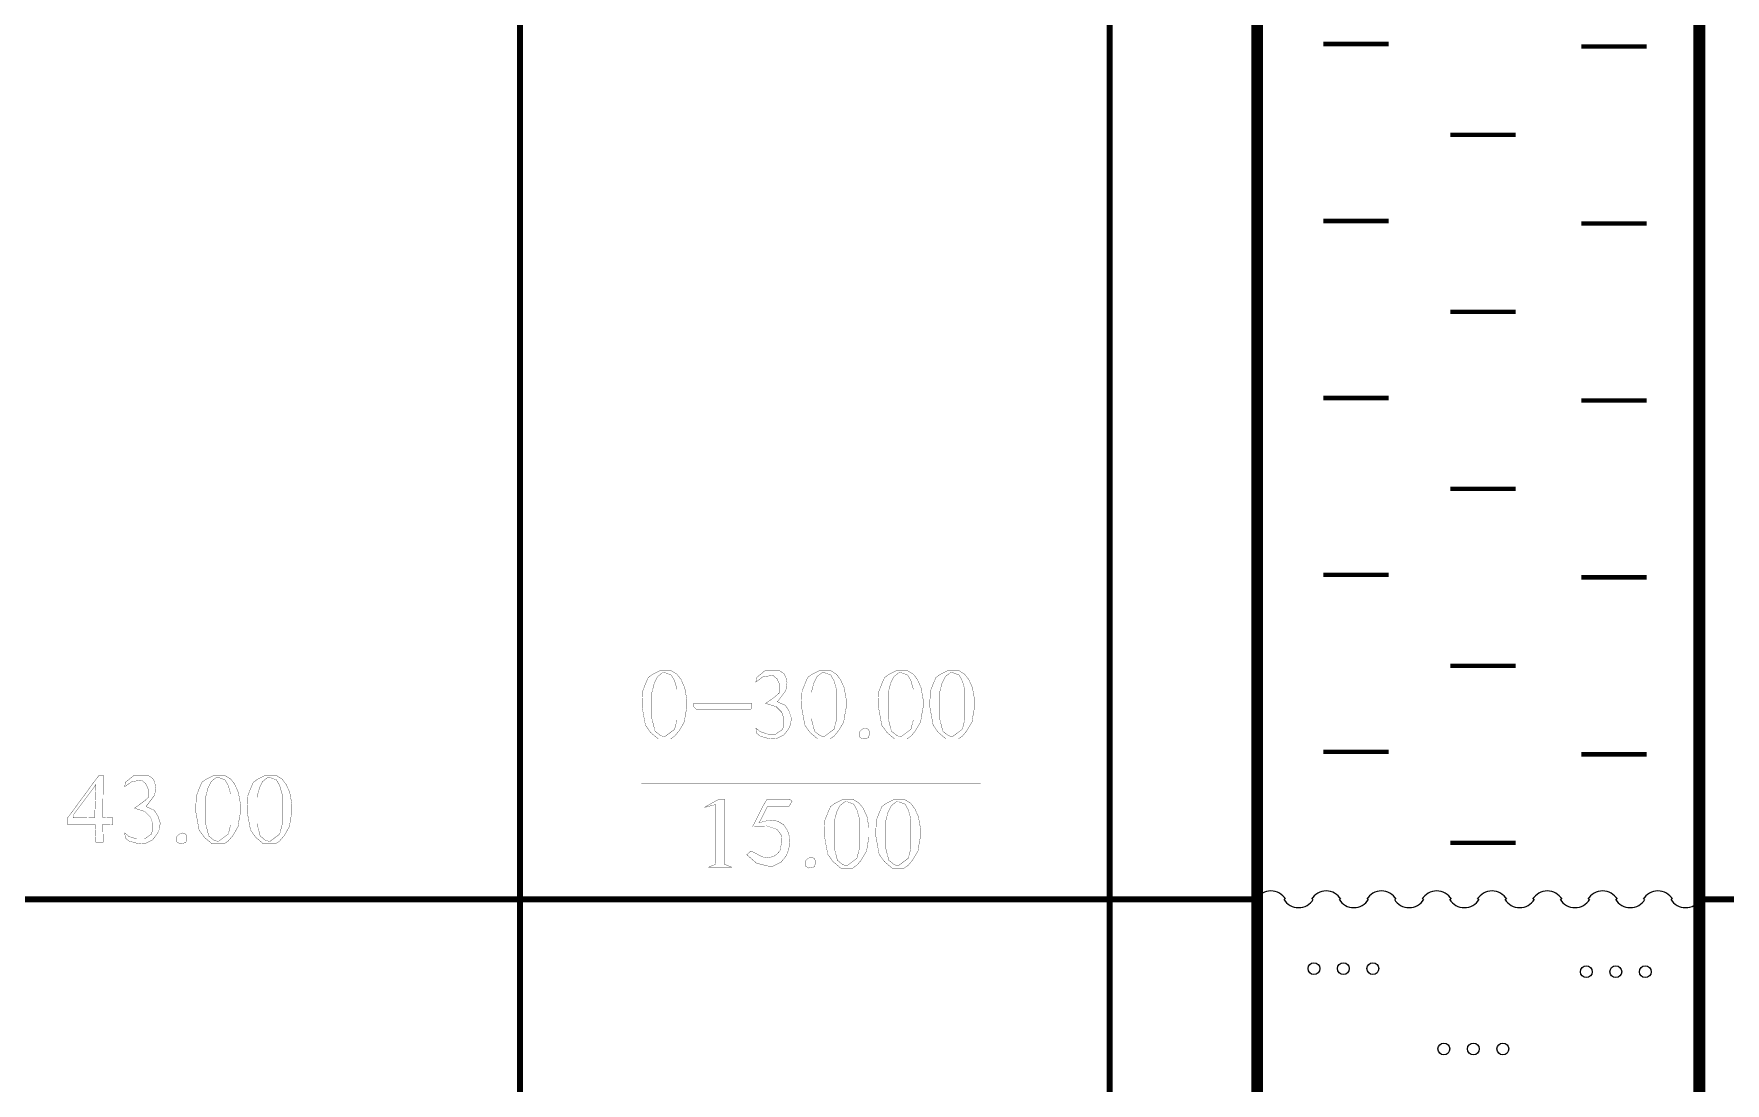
# Model space of a CAD drawing. Extents: x 94 to 452, y -72 to 1042.
# Drawn here: x 149.7 to 207.1, y 902.6 to 938.2 of the extents above; entities that cross this region are included whole.
import ezdxf

# ---------------------------------------------------------------- set-up
doc = ezdxf.new("R2010")
doc.units = 0
doc.header["$MEASUREMENT"] = 0
doc.layers.get('0').update_dxf_attribs({"color": 6})
doc.layers.add('TREE_LAYER', color=7, linetype='Continuous')

# ---------------------------------------------------------------- blocks, each defined once
blk = doc.blocks.new('SUB_BLK_141')
at = {"color": 0}
blk.add_circle((0, 0), 0.5, dxfattribs=at)

msp = doc.modelspace()

# ---------------------------------------------------------------- linework, layer by layer
at = {"layer": 'TREE_LAYER'}
for points, const_width, elevation in [([(166.22612, 938.833945), (166.22612, 908.832322)], 0.2, 30.001623), ([(186.22612, 938.833945), (186.22612, 908.832322)], 0.2, 30.001623), ([(186.22612, 938.833945), (186.22612, 908.832322)], 0.2, 30.001623), ([(191.22612, 938.833945), (191.22612, 908.832322)], 0.4, 30.001623), ([(206.22612, 938.833945), (206.22612, 908.832322)], 0.4, 30.001623), ([(193.475574, 937.829804), (195.691533, 937.829804)], 0.15, 2.215959), ([(202.224974, 937.74765), (204.440934, 937.74765)], 0.15, 2.215959), ([(197.7778, 934.748065), (199.99376, 934.748065)], 0.15, 2.215959), ([(193.475574, 931.829804), (195.691533, 931.829804)], 0.15, 2.215959), ([(202.224974, 931.74765), (204.440934, 931.74765)], 0.15, 2.215959), ([(197.7778, 928.748065), (199.99376, 928.748065)], 0.15, 2.215959), ([(193.475574, 925.829804), (195.691533, 925.829804)], 0.15, 2.215959), ([(202.224974, 925.74765), (204.440934, 925.74765)], 0.15, 2.215959), ([(197.7778, 922.748065), (199.99376, 922.748065)], 0.15, 2.215959), ([(193.475574, 919.829804), (195.691533, 919.829804)], 0.15, 2.215959), ([(202.224974, 919.74765), (204.440934, 919.74765)], 0.15, 2.215959), ([(197.7778, 916.748065), (199.99376, 916.748065)], 0.15, 2.215959), ([(171.332059, 916.60016), (171.002647, 916.60016), (170.728137, 916.462905), (170.577157, 916.353101), (170.481078, 916.133493), (170.385, 915.886434), (170.371274, 915.557022), (170.371274, 915.337414), (170.481078, 914.733493), (170.65951, 914.486434), (170.920294, 914.266826), (171.332059, 914.266826), (171.332059, 914.266826), (171.469314, 914.362905), (171.620294, 914.541336), (171.798725, 914.843297), (171.839902, 915.104081), (171.881078, 915.323689), (171.881078, 915.433493), (171.881078, 915.62565), (171.812451, 916.009963), (171.688921, 916.284473), (171.551667, 916.462905), (171.332059, 916.60016), (171.332059, 916.60016)], 0.01, 165), ([(171.112451, 916.517807), (171.139902, 916.517807), (171.35951, 916.435454), (171.469314, 916.243297), (171.551667, 915.955061), (171.551667, 914.911924), (171.469314, 914.596238), (171.139902, 914.349179), (171.002647, 914.37663), (170.81049, 914.52761), (170.700686, 914.953101), (170.700686, 915.845258), (170.783039, 916.160944), (170.892843, 916.380552), (171.043823, 916.504081), (171.112451, 916.517807), (171.112451, 916.517807)], 0.01, 165), ([(174.996765, 916.60016), (174.557549, 916.60016), (174.255588, 916.353101), (174.228137, 916.20212), (174.475196, 916.380552), (174.804608, 916.421728), (174.941863, 916.311924), (175.024216, 916.133493), (175.024216, 915.831532), (174.900686, 915.721728), (174.73598, 915.598199), (174.557549, 915.474669), (174.914412, 915.364865), (175.106568, 915.172709), (175.175196, 914.966826), (175.175196, 914.733493), (175.134019, 914.596238), (174.900686, 914.431532), (174.639902, 914.431532), (174.379117, 914.513885), (174.228137, 914.637414), (174.255588, 914.458983), (174.379117, 914.362905), (174.708529, 914.266826), (174.928137, 914.280552), (175.175196, 914.404081), (175.285, 914.541336), (175.367353, 914.664865), (175.394804, 914.747218), (175.43598, 914.966826), (175.353627, 915.213885), (175.230098, 915.406042), (174.955588, 915.529571), (175.243823, 915.913885), (175.285, 916.174669), (175.243823, 916.366826), (175.175196, 916.490356), (174.996765, 916.60016), (174.996765, 916.60016)], 0.01, 165), ([(176.739902, 916.60016), (176.41049, 916.60016), (176.13598, 916.462905), (175.985, 916.353101), (175.888921, 916.133493), (175.792843, 915.886434), (175.779117, 915.557022), (175.779117, 915.337414), (175.888921, 914.733493), (176.067353, 914.486434), (176.328137, 914.266826), (176.739902, 914.266826), (176.739902, 914.266826), (176.877157, 914.362905), (177.028137, 914.541336), (177.206568, 914.843297), (177.247745, 915.104081), (177.288921, 915.323689), (177.288921, 915.433493), (177.288921, 915.62565), (177.220294, 916.009963), (177.096765, 916.284473), (176.95951, 916.462905), (176.739902, 916.60016), (176.739902, 916.60016)], 0.01, 165), ([(176.520294, 916.517807), (176.547745, 916.517807), (176.767353, 916.435454), (176.877157, 916.243297), (176.95951, 915.955061), (176.95951, 914.911924), (176.877157, 914.596238), (176.547745, 914.349179), (176.41049, 914.37663), (176.218333, 914.52761), (176.108529, 914.953101), (176.108529, 915.845258), (176.190882, 916.160944), (176.300686, 916.380552), (176.451667, 916.504081), (176.520294, 916.517807), (176.520294, 916.517807)], 0.01, 165), ([(179.347745, 916.60016), (179.018333, 916.60016), (178.743823, 916.462905), (178.592843, 916.353101), (178.496765, 916.133493), (178.400686, 915.886434), (178.386961, 915.557022), (178.386961, 915.337414), (178.496765, 914.733493), (178.675196, 914.486434), (178.93598, 914.266826), (179.347745, 914.266826), (179.347745, 914.266826), (179.485, 914.362905), (179.63598, 914.541336), (179.814412, 914.843297), (179.855588, 915.104081), (179.896765, 915.323689), (179.896765, 915.433493), (179.896765, 915.62565), (179.828137, 916.009963), (179.704608, 916.284473), (179.567353, 916.462905), (179.347745, 916.60016), (179.347745, 916.60016)], 0.01, 165), ([(179.128137, 916.517807), (179.155588, 916.517807), (179.375196, 916.435454), (179.485, 916.243297), (179.567353, 915.955061), (179.567353, 914.911924), (179.485, 914.596238), (179.155588, 914.349179), (179.018333, 914.37663), (178.826176, 914.52761), (178.716372, 914.953101), (178.716372, 915.845258), (178.798725, 916.160944), (178.908529, 916.380552), (179.05951, 916.504081), (179.128137, 916.517807), (179.128137, 916.517807)], 0.01, 165), ([(181.090882, 916.60016), (180.76147, 916.60016), (180.486961, 916.462905), (180.33598, 916.353101), (180.239902, 916.133493), (180.143823, 915.886434), (180.130098, 915.557022), (180.130098, 915.337414), (180.239902, 914.733493), (180.418333, 914.486434), (180.679117, 914.266826), (181.090882, 914.266826), (181.090882, 914.266826), (181.228137, 914.362905), (181.379117, 914.541336), (181.557549, 914.843297), (181.598725, 915.104081), (181.639902, 915.323689), (181.639902, 915.433493), (181.639902, 915.62565), (181.571274, 916.009963), (181.447745, 916.284473), (181.31049, 916.462905), (181.090882, 916.60016), (181.090882, 916.60016)], 0.01, 165), ([(180.871274, 916.517807), (180.898725, 916.517807), (181.118333, 916.435454), (181.228137, 916.243297), (181.31049, 915.955061), (181.31049, 914.911924), (181.228137, 914.596238), (180.898725, 914.349179), (180.76147, 914.37663), (180.569314, 914.52761), (180.45951, 914.953101), (180.45951, 915.845258), (180.541863, 916.160944), (180.651667, 916.380552), (180.802647, 916.504081), (180.871274, 916.517807), (180.871274, 916.517807)], 0.01, 165), ([(174.090882, 915.474669), (172.114412, 915.474669), (172.114412, 915.364865), (172.196765, 915.282512), (174.063431, 915.282512), (174.090882, 915.323689), (174.090882, 915.474669), (174.090882, 915.474669)], 0.01, 165), ([(178.043823, 914.596238), (177.934019, 914.637414), (177.824216, 914.596238), (177.741863, 914.513885), (177.741863, 914.335454), (177.851667, 914.266826), (178.043823, 914.308003), (178.071274, 914.404081), (178.071274, 914.417807), (178.071274, 914.52761), (178.043823, 914.596238), (178.043823, 914.596238)], 0.01, 165), ([(193.475574, 913.829804), (195.691533, 913.829804)], 0.15, 2.215959), ([(202.224974, 913.74765), (204.440934, 913.74765)], 0.15, 2.215959), ([(152.090983, 913.046104), (151.953728, 913.046104), (150.88314, 911.591202), (150.88314, 911.371594), (151.816473, 911.371594), (151.843924, 910.767673), (152.090983, 910.767673), (152.077258, 911.38532), (152.420395, 911.371594), (152.420395, 911.591202), (152.077258, 911.604928), (152.090983, 913.046104), (152.090983, 913.046104)], 0.01, 165), ([(151.761571, 912.606888), (151.843924, 912.730418), (151.802748, 911.604928), (151.102748, 911.591202), (151.075297, 911.618653), (151.102748, 911.728457), (151.761571, 912.606888), (151.761571, 912.606888)], 0.01, 165), ([(153.587061, 913.046104), (153.147846, 913.046104), (152.845885, 912.799045), (152.818434, 912.648065), (153.065493, 912.826496), (153.394905, 912.867673), (153.532159, 912.757869), (153.614512, 912.579438), (153.614512, 912.277477), (153.490983, 912.167673), (153.326277, 912.044143), (153.147846, 911.920614), (153.504709, 911.81081), (153.696865, 911.618653), (153.765493, 911.412771), (153.765493, 911.179438), (153.724316, 911.042183), (153.490983, 910.877477), (153.230199, 910.877477), (152.969414, 910.95983), (152.818434, 911.083359), (152.845885, 910.904928), (152.969414, 910.808849), (153.298826, 910.712771), (153.518434, 910.726496), (153.765493, 910.850026), (153.875297, 910.987281), (153.95765, 911.11081), (153.985101, 911.193163), (154.026277, 911.412771), (153.943924, 911.65983), (153.820395, 911.851987), (153.545885, 911.975516), (153.83412, 912.35983), (153.875297, 912.620614), (153.83412, 912.812771), (153.765493, 912.9363), (153.587061, 913.046104), (153.587061, 913.046104)], 0.01, 165), ([(156.194905, 913.046104), (155.865493, 913.046104), (155.590983, 912.908849), (155.440003, 912.799045), (155.343924, 912.579438), (155.247846, 912.332379), (155.23412, 912.002967), (155.23412, 911.783359), (155.343924, 911.179438), (155.522356, 910.932379), (155.78314, 910.712771), (156.194905, 910.712771), (156.194905, 910.712771), (156.332159, 910.808849), (156.48314, 910.987281), (156.661571, 911.289241), (156.702748, 911.550026), (156.743924, 911.769634), (156.743924, 911.879438), (156.743924, 912.071594), (156.675297, 912.455908), (156.551767, 912.730418), (156.414512, 912.908849), (156.194905, 913.046104), (156.194905, 913.046104)], 0.01, 165), ([(155.975297, 912.963751), (156.002748, 912.963751), (156.222356, 912.881398), (156.332159, 912.689241), (156.414512, 912.401006), (156.414512, 911.357869), (156.332159, 911.042183), (156.002748, 910.795124), (155.865493, 910.822575), (155.673336, 910.973555), (155.563532, 911.399045), (155.563532, 912.291202), (155.645885, 912.606888), (155.755689, 912.826496), (155.906669, 912.950026), (155.975297, 912.963751), (155.975297, 912.963751)], 0.01, 165), ([(157.938042, 913.046104), (157.60863, 913.046104), (157.33412, 912.908849), (157.18314, 912.799045), (157.087061, 912.579438), (156.990983, 912.332379), (156.977258, 912.002967), (156.977258, 911.783359), (157.087061, 911.179438), (157.265493, 910.932379), (157.526277, 910.712771), (157.938042, 910.712771), (157.938042, 910.712771), (158.075297, 910.808849), (158.226277, 910.987281), (158.404709, 911.289241), (158.445885, 911.550026), (158.487061, 911.769634), (158.487061, 911.879438), (158.487061, 912.071594), (158.418434, 912.455908), (158.294905, 912.730418), (158.15765, 912.908849), (157.938042, 913.046104), (157.938042, 913.046104)], 0.01, 165), ([(157.718434, 912.963751), (157.745885, 912.963751), (157.965493, 912.881398), (158.075297, 912.689241), (158.15765, 912.401006), (158.15765, 911.357869), (158.075297, 911.042183), (157.745885, 910.795124), (157.60863, 910.822575), (157.416473, 910.973555), (157.306669, 911.399045), (157.306669, 912.291202), (157.389022, 912.606888), (157.498826, 912.826496), (157.649807, 912.950026), (157.718434, 912.963751), (157.718434, 912.963751)], 0.01, 165), ([(170.343823, 912.774179), (181.845784, 912.774179)], 0.01, 165), ([(173.164412, 912.22516), (172.972255, 912.22516), (172.478137, 911.95065), (172.505588, 911.95065), (172.862451, 912.046728), (172.862451, 911.799669), (172.862451, 910.111434), (172.848725, 910.015356), (172.615392, 909.919277), (173.41147, 909.919277), (173.205588, 910.00163), (173.164412, 910.015356), (173.164412, 910.097709), (173.164412, 912.22516), (173.164412, 912.22516)], 0.01, 165), ([(175.374216, 912.22516), (174.605588, 912.22516), (174.468333, 911.991826), (174.166372, 911.387905), (174.11147, 911.305552), (174.605588, 911.319277), (174.935, 911.209473), (175.08598, 911.017316), (175.099706, 910.756532), (175.044804, 910.482022), (174.935, 910.358493), (174.838921, 910.289865), (174.633039, 910.234963), (174.427157, 910.27614), (174.262451, 910.372218), (174.056568, 910.468297), (173.919314, 910.344767), (174.248725, 910.056532), (174.578137, 909.974179), (174.756568, 909.933003), (175.08598, 910.097709), (175.264412, 910.317316), (175.346765, 910.536924), (175.374216, 910.921238), (175.305588, 911.154571), (175.168333, 911.360454), (174.962451, 911.483983), (174.66049, 911.511434), (174.331078, 911.429081), (174.399706, 911.538885), (174.619314, 911.978101), (175.346765, 911.978101), (175.456568, 912.156532), (175.374216, 912.22516), (175.374216, 912.22516)], 0.01, 165), ([(177.515392, 912.22516), (177.18598, 912.22516), (176.91147, 912.087905), (176.76049, 911.978101), (176.664412, 911.758493), (176.568333, 911.511434), (176.554608, 911.182022), (176.554608, 910.962414), (176.664412, 910.358493), (176.842843, 910.111434), (177.103627, 909.891826), (177.515392, 909.891826), (177.515392, 909.891826), (177.652647, 909.987905), (177.803627, 910.166336), (177.982059, 910.468297), (178.023235, 910.729081), (178.064412, 910.948689), (178.064412, 911.058493), (178.064412, 911.25065), (177.995784, 911.634963), (177.872255, 911.909473), (177.735, 912.087905), (177.515392, 912.22516), (177.515392, 912.22516)], 0.01, 165), ([(177.295784, 912.142807), (177.323235, 912.142807), (177.542843, 912.060454), (177.652647, 911.868297), (177.735, 911.580061), (177.735, 910.536924), (177.652647, 910.221238), (177.323235, 909.974179), (177.18598, 910.00163), (176.993823, 910.15261), (176.884019, 910.578101), (176.884019, 911.470258), (176.966372, 911.785944), (177.076176, 912.005552), (177.227157, 912.129081), (177.295784, 912.142807), (177.295784, 912.142807)], 0.01, 165), ([(179.258529, 912.22516), (178.929117, 912.22516), (178.654608, 912.087905), (178.503627, 911.978101), (178.407549, 911.758493), (178.31147, 911.511434), (178.297745, 911.182022), (178.297745, 910.962414), (178.407549, 910.358493), (178.58598, 910.111434), (178.846765, 909.891826), (179.258529, 909.891826), (179.258529, 909.891826), (179.395784, 909.987905), (179.546765, 910.166336), (179.725196, 910.468297), (179.766372, 910.729081), (179.807549, 910.948689), (179.807549, 911.058493), (179.807549, 911.25065), (179.738921, 911.634963), (179.615392, 911.909473), (179.478137, 912.087905), (179.258529, 912.22516), (179.258529, 912.22516)], 0.01, 165), ([(179.038921, 912.142807), (179.066372, 912.142807), (179.28598, 912.060454), (179.395784, 911.868297), (179.478137, 911.580061), (179.478137, 910.536924), (179.395784, 910.221238), (179.066372, 909.974179), (178.929117, 910.00163), (178.736961, 910.15261), (178.627157, 910.578101), (178.627157, 911.470258), (178.70951, 911.785944), (178.819314, 912.005552), (178.970294, 912.129081), (179.038921, 912.142807), (179.038921, 912.142807)], 0.01, 165), ([(154.890983, 911.042183), (154.781179, 911.083359), (154.671375, 911.042183), (154.589022, 910.95983), (154.589022, 910.781398), (154.698826, 910.712771), (154.890983, 910.753947), (154.918434, 910.850026), (154.918434, 910.863751), (154.918434, 910.973555), (154.890983, 911.042183), (154.890983, 911.042183)], 0.01, 165), ([(197.7778, 910.748065), (199.99376, 910.748065)], 0.15, 2.215959), ([(176.21147, 910.221238), (176.101667, 910.262414), (175.991863, 910.221238), (175.90951, 910.138885), (175.90951, 909.960454), (176.019314, 909.891826), (176.21147, 909.933003), (176.238921, 910.029081), (176.238921, 910.042807), (176.238921, 910.15261), (176.21147, 910.221238), (176.21147, 910.221238)], 0.01, 165), ([(146.22612, 908.832322), (166.22612, 908.832322)], 0.2, 20), ([(166.22612, 908.832322), (186.22612, 908.832322)], 0.2, 20), ([(166.22612, 908.832322), (166.22612, 848.485862)], 0.2, 60.34646), ([(186.22612, 908.832322), (191.22612, 908.832322)], 0.2, 5), ([(186.22612, 908.832322), (186.22612, 848.485862)], 0.2, 60.34646), ([(186.22612, 908.832322), (186.22612, 848.485862)], 0.2, 60.34646), ([(191.22612, 908.832322), (191.22612, 890.986663)], 0.4, 17.845659), ([(206.22612, 908.832322), (206.22612, 891.833395)], 0.4, 16.998927), ([(206.22612, 908.832322), (211.22612, 908.832322)], 0.2, 5)]:
    msp.add_lwpolyline(points, dxfattribs=dict(at, const_width=const_width, elevation=elevation))
for centre, start, end in [((191.69487, 908.531541, 15), 31.029539, 148.970459), ((192.63237, 909.133103, 15), 211.029541, 328.970461), ((193.56987, 908.531541, 15), 31.029539, 148.970459), ((194.50737, 909.133103, 15), 211.029541, 328.970461), ((195.44487, 908.531541, 15), 31.029539, 148.970459), ((196.38237, 909.133103, 15), 211.029541, 328.970461), ((197.31987, 908.531541, 15), 31.029539, 148.970459), ((198.25737, 909.133103, 15), 211.029541, 328.970461), ((199.19487, 908.531541, 15), 31.029539, 148.970459), ((200.13237, 909.133103, 15), 211.029541, 328.970461), ((201.06987, 908.531541, 15), 31.029539, 148.970459), ((202.00737, 909.133103, 15), 211.029541, 328.970461), ((202.94487, 908.531541, 15), 31.029539, 148.970459), ((203.88237, 909.133103, 15), 211.029541, 328.970461), ((204.81987, 908.531541, 15), 31.029539, 148.970459), ((205.75737, 909.133103, 15), 211.029541, 328.970461)]:
    msp.add_arc(centre, 0.583498, start, end, dxfattribs=at)

# ---------------------------------------------------------------- block references
at = {"layer": 'TREE_LAYER', "xscale": 0.4, "yscale": 0.4}
for p in [(193.153359, 906.482704), (194.153359, 906.482704), (195.153359, 906.482704), (202.39234, 906.377115), (203.39234, 906.377115), (204.39234, 906.377115), (197.562068, 903.760684), (198.562068, 903.760684), (199.562068, 903.760684)]:
    msp.add_blockref('SUB_BLK_141', p, dxfattribs=at)

doc.saveas('drawing.dxf')
